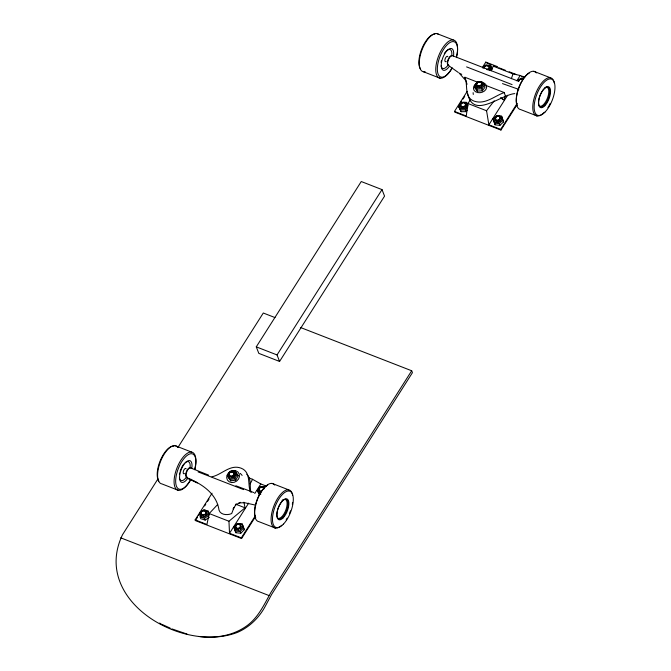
<?xml version="1.0" encoding="UTF-8"?>
<svg xmlns="http://www.w3.org/2000/svg" width="671" height="671" viewBox="0 0 671 671"><rect width="100%" height="100%" fill="white"/><g stroke="black" fill="none" stroke-linecap="round" stroke-linejoin="round"><path stroke-width="1.01" d="M470.262 100.105L467.863 103.485L466.295 116.008L454.485 111.42L467.201 91.39M217.714 504.433L209.201 513.558L206.928 524.487L195.118 519.891L212.061 493.21M157.87 479.044L122.541 534.678C91.13 600.008 181.958 653.848 237.517 632.359A59.459 53.596 -80.7 0 0 264.416 607.817L271.68 594.338L412.43 372.673L411.684 370.761L300.39 327.456M502.202 99.165L504.072 99.887L505.397 96.028L504.231 92.556L485.871 85.418M511.369 78.683L513.021 73.86L520.193 75.487L524.739 77.249M229.683 476.175L231.638 476.704L233.6 475.705L234.414 473.801L233.617 472.057L231.646 471.537L229.7 472.518L228.87 474.447L230.22 477.022M234.162 472.904L233.617 472.057L231.545 471.73L229.868 472.577L229.147 474.238L229.851 475.739L231.537 476.2L232.174 477.559L234.145 476.561L234.951 474.657L234.414 473.801M463.275 102.437L461.447 103.342L460.683 104.869L461.547 107.83L463.527 108.358L465.523 107.477L465.112 106.421L466.01 104.626L465.238 102.99L463.275 102.437L461.262 103.334L460.381 105.104L460.801 106.169M495.97 116.779L495.215 118.306L496.07 121.266L498.058 121.795L500.054 120.914L499.635 119.857L500.541 118.062L499.769 116.427L497.807 115.873L495.785 116.771L494.913 118.541L495.324 119.606M227.36 475.831L229.742 471.461L232.132 470.95L234.707 470.748L237.266 474.414L238.155 475.773L235.764 480.134L230.79 480.839L227.36 475.831L230.79 480.839M491.13 70.807L493.277 66.177L497.605 66.697L485.804 62.101L482.524 67.259M235.764 480.134L234.867 478.775L237.266 474.414M206.039 512.216L205.62 511.143L203.556 510.748L201.828 511.503L200.746 513.273L201.51 514.917L203.472 515.462L205.494 514.573L206.374 512.803L205.62 511.143L203.64 510.614L201.644 511.487L200.746 513.273L201.157 514.347M240.562 525.653L240.151 524.579L238.079 524.185L236.351 524.94L235.269 526.71L236.041 528.354L238.004 528.899L240.017 528.01L240.897 526.24L240.151 524.579L238.171 524.051L236.175 524.923L235.269 526.71L235.68 527.783M483.967 67.956L484.848 66.186L486.869 65.288L488.832 65.842L490.015 68.543L489.117 70.329L488.698 69.272L489.595 67.477L488.471 65.892L486.777 65.422L485.032 66.194L484.277 67.721M518.498 81.392L519.379 79.623L521.392 78.725L523.355 79.279M518.8 81.157L519.564 79.631L521.392 78.725M260.038 492.271L258.855 489.562L259.945 487.792L261.665 487.037L263.737 487.431L261.757 486.903L259.761 487.775L258.855 489.562L259.274 490.627M463.191 102.571L464.886 103.049L465.548 104.466L464.768 106.01L463.049 106.764L461.329 106.312M489.142 67.318L488.362 68.861L486.634 69.616M497.807 115.873L499.409 116.486L500.08 117.903L499.299 119.446L497.572 120.201L495.861 119.748M477.509 82.634L476.704 84.026L477.375 87.087M250.157 483.858L252.556 479.295L260.826 483.959L266.278 486.081M411.684 370.761L270.933 592.434C264.106 604.563 258.268 617.731 246.492 626.051C232.728 635.873 215.29 638.557 198.784 636.46M476.653 85.536L476.376 84.278L477.307 82.667L479.362 81.912L481.325 82.474L482.348 85.267M476.376 84.278L477.089 85.829L479.077 86.374L481.115 85.628L482.063 84.009L480.99 82.466M474.372 85.821L477.039 82.181L479.547 81.795L482.155 81.854L484.563 85.15L485.016 87.18L482.34 90.803L477.224 91.147L474.8 87.867L474.372 85.821L476.771 89.1L477.224 91.147M178.05 447.255L263.292 313.013L275.001 317.576M256.272 346.857L361.25 181.531L382.017 189.608L384.55 196.125L279.581 361.451L258.813 353.365L256.272 346.857L277.039 354.934L279.581 361.451M277.039 354.934L382.017 189.608M195.932 519.698L197.568 517.123M198.658 515.403L199.748 513.684M204.663 505.942L205.754 504.223M207.398 501.648L209.033 499.065M460.281 103.384L461.388 101.64M463.04 99.031L464.701 96.414M255.232 517.047L241.585 538.545L241.317 537.865L229.516 533.277L248.664 503.116M254.745 493.537L260.826 483.959M516.427 105.691L500.952 130.065L500.683 129.394L488.882 124.798L507.637 95.265M516.922 80.646L520.193 75.487M241.317 537.865L255.517 515.513M500.683 129.394L517.257 103.292M482.34 90.803L481.887 88.773L484.563 85.15M236.418 503.971L233.147 508.895L233.969 507.57L231.696 513.541C227.654 515.445 220.499 515.102 219.014 510.086C216.599 493.319 201.342 483.388 186.723 477.811L185.976 475.445A5.385 2.29 -68.7 0 1 189.985 467.679L190.925 467.704M486.777 65.422L487.28 66.354M489.713 70.581L490.82 68.937L490.669 67.192L489.696 65.741L485.762 65.347L482.927 68.157M467.31 110.128L466.093 111.654L461.078 111.696L458.461 106.211L461.497 102.395L463.938 102.193L466.521 102.369L468.123 105.439M259.165 494.384L257.32 490.417L258.754 488.303L260.348 486.592L265.364 486.534M466.093 111.654L465.431 109.943L467.939 106.714M488.882 124.798L486.559 110.757L494.208 100.809M233.827 527.02L237.333 523.481L242.231 524.001L242.902 525.687L244.303 529.704L240.788 533.227L235.898 532.749L233.827 527.02L235.898 532.749M235.227 531.029L240.117 531.533L243.632 528.002L242.231 524.001M493.118 118.993L496.741 115.555L501.598 116.184L502.26 117.895L503.527 121.929L499.912 125.385L495.055 124.781L493.118 118.993L495.055 124.781M494.393 123.045L499.241 123.657L502.856 120.218L501.598 116.184M517.777 80.83L521.182 78.541L523.187 78.775M483.833 66.58L485.67 65.02L490.56 65.523L491.784 68.828M490.727 70.556L491.952 69.516L490.56 65.523M229.516 533.277L228.954 521.241L245.041 507.821L243.909 502.21M209.377 517.24L205.158 520.084L200.654 518.666L199.698 512.636L203.934 509.801L208.438 511.218L209.209 514.657M199.958 516.922L204.47 518.356L208.706 515.513L208.438 511.218M517.064 80.99L521.308 78.172L523.497 78.683M229.147 474.238L229.415 475.294M235.32 505.095L240.495 502.336M231.537 476.2L233.231 475.328L233.936 473.684L233.256 472.174M201.048 513.047L201.711 514.464L203.405 514.942L205.15 514.171L205.913 512.636L205.267 511.201M235.571 526.483L236.242 527.901L237.937 528.379L239.681 527.607L240.444 526.072L239.79 524.638M487.364 69.851L488.698 69.272M460.381 105.104L461.128 106.764L463.116 107.293L465.112 106.421M494.913 118.541L495.659 120.201L497.639 120.73L499.635 119.857M504.231 92.556C494.485 95.961 485.15 104.944 474.112 101.136C463.745 97.303 468.241 85.083 464.911 77.249L477.685 82.231M480.721 87.138L479.362 87.633L479.077 86.374M211.927 476.787C221.833 474.766 230.061 463.98 241.057 468.165C250.912 471.914 247.742 483.606 250.124 491.449M514.791 93.605C500.667 94.72 472.946 119.924 467.653 93.529M229.901 479.488L234.867 478.775M476.771 89.1L481.887 88.773M260.885 494.041L259.266 494.183L257.32 490.417M458.461 106.211L460.407 109.969L465.431 109.943M238.91 502.998L244.319 502.663L255.735 505.162M264.592 486.844L260.541 486.878L258.989 488.22L258.109 489.947L259.685 492.975M448.899 65.397L447.549 64.382A4.965 2.114 -68.7 0 1 448.505 58.687A4.965 2.114 -68.7 0 1 451.877 55.903M477.324 85.368L479.044 85.838L480.805 85.192L481.627 83.791L481.325 82.474M521.308 78.859L523.003 79.329M259.627 491.206L261.589 491.751L261.522 491.222L259.828 490.753L259.165 489.335M187.243 477.425L186.379 477.182L185.699 475.034A4.965 2.114 -68.7 0 1 187.352 469.826A4.965 2.114 -68.7 0 1 190.254 467.905M187.05 634.078L171.935 628.912M518.817 89.394L502.495 83.598M465.548 104.466L466.429 105.691M500.08 117.903L500.952 119.128M253.94 492.589L235.848 485.787M436.787 33.55L453.277 39.966M533.797 71.302L550.287 77.719M486.97 63.124L491.507 64.894M498.813 67.729L505.397 70.296M509.163 71.763L515.747 74.33M521.367 76.511L524.093 77.568M493.277 66.177L513.021 73.86M516.376 80.453L452.539 55.701A5.385 2.29 -68.7 0 0 448.882 58.729A5.385 2.29 -68.7 0 0 447.842 64.911M466.597 66.899L512.082 84.596M423.569 71.797L440.05 78.213M537.06 115.966L520.579 109.549A20.298 8.639 -68.7 0 1 519.79 85.703A20.298 8.639 -68.7 0 1 536.372 72.946M467.863 103.485L486.559 110.757M500.952 130.065L454.753 112.091L454.485 111.42M175.114 445.661L191.596 452.078M272.124 483.414L288.605 489.83M248.815 477.844L252.556 479.295M198.088 471.898L243.573 489.595M235.722 504.189L245.041 507.821M178.369 490.325L161.887 483.908A20.298 8.639 -68.7 0 1 161.099 460.063A20.298 8.639 -68.7 0 1 177.681 447.305M275.387 528.077L258.897 521.661A20.298 8.639 -68.7 0 1 258.117 497.815A20.298 8.639 -68.7 0 1 274.691 485.058M209.201 513.558L228.954 521.241M241.585 538.545L195.387 520.562L195.118 519.891M120.688 537.815L269.079 595.571M189.985 467.679L208.53 475.093M162.172 624.458L170.157 628.098M186.723 477.811L197.341 482.902L187.679 478.096M461.74 74.38L459.09 73.03L465.993 80.78L467.033 84.303M159.606 623.04L161.283 624.055M500.616 97.572L504.072 99.887M449.327 66.093L458.276 72.451M240.293 473.382L242.13 475.403M246.769 474.221C251.877 479.086 249.302 486.618 251.055 492.598M238.155 475.773L234.707 470.748M231.646 471.537L232.191 472.392M233.6 475.705L234.145 476.561M263.384 487.49L264.03 488.924M204.47 518.356L205.158 520.084M199.698 512.636L200.386 514.363M243.632 528.002L244.303 529.704M240.117 531.533L240.788 533.227M488.832 65.842L489.243 66.899M499.769 116.427L500.18 117.484M497.639 120.73L498.058 121.795M495.785 116.771L496.204 117.836M465.238 102.99L465.657 104.047M463.116 107.293L463.527 108.358M460.407 109.969L461.078 111.696M485.804 62.101L486.064 62.772M502.856 120.218L503.527 121.929M499.241 123.657L499.912 125.385M240.897 526.24L241.317 527.314M240.017 528.01L240.436 529.075M238.415 529.973L237.937 528.379M236.175 524.923L236.586 525.997M236.041 528.354L236.452 529.419M206.374 512.803L206.785 513.877L205.905 515.638L205.494 514.573M203.892 516.536L203.405 514.942M201.51 514.917L201.929 515.982M466.521 102.369L467.167 104.097M464.911 77.249L465.389 78.809M481.115 85.628L481.392 86.894M473.122 92.657L473.281 94.452M190.639 479.513A20.298 8.639 -68.7 0 1 174.301 484.705A20.298 8.639 -68.7 0 1 186.463 453.856A20.298 8.639 -68.7 0 1 194.674 469.281M185.121 462.73A10.149 4.32 -68.7 0 1 190.153 466.941M186.848 476.502A10.149 4.32 -68.7 0 1 179.425 477.978M179.417 474.506A10.149 4.32 -68.7 0 1 179.702 472.887M180.13 471.235A10.149 4.32 -68.7 0 1 181.044 468.744M181.405 467.955A10.149 4.32 -68.7 0 1 183.862 464.022M158.851 481.132A19.375 8.245 -68.7 0 1 160.554 459.929A19.375 8.245 -68.7 0 1 173.923 446.19M191.042 479.237A18.855 8.018 -68.7 0 1 175.869 484.059A18.855 8.018 -68.7 0 1 187.159 455.408A18.855 8.018 -68.7 0 1 194.783 469.734M187.679 478.44A11.6 4.932 -68.7 0 1 179.585 478.423A11.6 4.932 -68.7 0 1 186.395 461.782A11.6 4.932 -68.7 0 1 191.738 468.543M184.542 473.55A2.869 1.225 -68.7 0 1 183.51 470.908A2.869 1.225 -68.7 0 1 186.161 468.861M281.753 525.259A20.298 8.639 -68.7 0 1 271.109 520.344A20.298 8.639 -68.7 0 1 280.47 494.502A20.298 8.639 -68.7 0 1 292.64 495.223M292.623 502.378A20.298 8.639 -68.7 0 1 292.321 504.215M290.501 510.857A20.298 8.639 -68.7 0 1 289.394 513.676M287.18 518.129A20.298 8.639 -68.7 0 1 286.207 519.748M284.982 499.274A10.149 4.32 -68.7 0 1 286.014 509.541A10.149 4.32 -68.7 0 1 278.373 518.398M282.055 500.457A10.149 4.32 -68.7 0 1 283.305 499.601M255.743 517.769A18.855 8.018 -68.7 0 1 256.926 500.138A18.855 8.018 -68.7 0 1 267.721 485.091M481.937 82.458A6.676 5.1 -12.4 0 1 485.829 89.545A6.676 5.1 -12.4 0 1 475.664 91.801A6.676 5.1 -12.4 0 1 476.175 83.741M544.189 112.409A20.298 8.639 -68.7 0 1 532.824 108.928A20.298 8.639 -68.7 0 1 541.9 82.684A20.298 8.639 -68.7 0 1 554.313 83.112M550.237 103.384A20.298 8.639 -68.7 0 1 547.88 107.637M544.978 87.49A10.149 4.32 -68.7 0 1 547.695 97.429A10.149 4.32 -68.7 0 1 538.763 105.464M517.425 105.657A18.855 8.018 -68.7 0 1 518.608 88.027A18.855 8.018 -68.7 0 1 529.402 72.98M451.843 68.266A20.298 8.639 -68.7 0 1 435.982 72.594A20.298 8.639 -68.7 0 1 447.607 42.172A20.298 8.639 -68.7 0 1 456.8 55.29M425.171 71.755A20.298 8.639 -68.7 0 1 421.698 50.686A20.298 8.639 -68.7 0 1 438.616 34.397M446.165 51.214A10.149 4.32 -68.7 0 1 451.835 54.829M448.53 64.391A10.149 4.32 -68.7 0 1 441.099 65.867M441.09 62.395A10.149 4.32 -68.7 0 1 441.375 60.776M444.319 53.596A10.149 4.32 -68.7 0 1 445.536 51.91M420.524 69.021A19.375 8.245 -68.7 0 1 421.908 48.589A19.375 8.245 -68.7 0 1 434.858 34.028M452.279 67.922A18.855 8.018 -68.7 0 1 437.484 71.512A18.855 8.018 -68.7 0 1 449 43.17A18.855 8.018 -68.7 0 1 456.465 57.622M449.36 66.328A11.6 4.932 -68.7 0 1 441.266 66.312A11.6 4.932 -68.7 0 1 448.077 49.671A11.6 4.932 -68.7 0 1 453.411 56.431M446.223 61.455A2.885 1.233 -68.7 0 1 445.183 58.788A2.885 1.233 -68.7 0 1 447.851 56.741M200.411 512.459L200.604 515.907L202.231 516.838L204.244 517.064L207.641 514.783L207.96 512.971L207.423 511.31L205.804 510.388L203.808 510.17L200.411 512.459M228.677 473.424L228.081 475.328L230.145 478.264L234.129 477.702L236.066 474.179L234.011 471.252L229.994 471.822L228.677 473.424M475.94 83.607L475.236 85.217L477.182 87.859L481.308 87.574L483.455 84.672L481.51 82.03L477.4 82.273L475.94 83.607M460.138 104.03L459.249 105.75L460.834 108.769L464.886 108.736L467.318 105.691L465.741 102.663L461.707 102.671L460.138 104.03M235.714 525.032L234.598 526.668L234.758 528.413L235.731 529.897L239.664 530.283L242.499 527.448L242.34 525.678L241.367 524.219L237.433 523.825L235.714 525.032M501.732 119.623L498.813 122.407L496.766 122.516L494.913 121.921L493.99 120.428L493.89 118.65L496.808 115.898L498.863 115.798L500.717 116.385L501.631 117.861L501.732 119.623M231.545 482.55A6.676 5.779 -32.7 0 0 239.253 474.095A6.676 5.779 -32.7 0 0 228.442 472.954A6.676 5.779 -32.7 0 0 231.545 482.55M283.372 524.16A19.375 8.245 -68.7 0 0 291.642 492.615A19.375 8.245 -68.7 0 0 273.634 511.134A19.375 8.245 -68.7 0 0 283.372 524.16M283.162 517.861A11.172 4.756 -68.7 0 0 287.934 499.685A11.172 4.756 -68.7 0 0 277.551 510.354A11.172 4.756 -68.7 0 0 283.162 517.861M282.776 517.198A10.493 4.462 -68.7 0 0 287.255 500.121A10.493 4.462 -68.7 0 0 277.5 510.145A10.493 4.462 -68.7 0 0 282.776 517.198M545.053 112.049A19.375 8.245 -68.7 0 0 553.323 80.503A19.375 8.245 -68.7 0 0 535.307 99.023A19.375 8.245 -68.7 0 0 545.053 112.049M544.844 105.75A11.172 4.756 -68.7 0 0 549.608 87.574A11.172 4.756 -68.7 0 0 539.224 98.243A11.172 4.756 -68.7 0 0 544.844 105.75M544.458 105.087A10.493 4.462 -68.7 0 0 548.937 88.01A10.493 4.462 -68.7 0 0 539.182 98.033A10.493 4.462 -68.7 0 0 544.458 105.087"/></g></svg>
